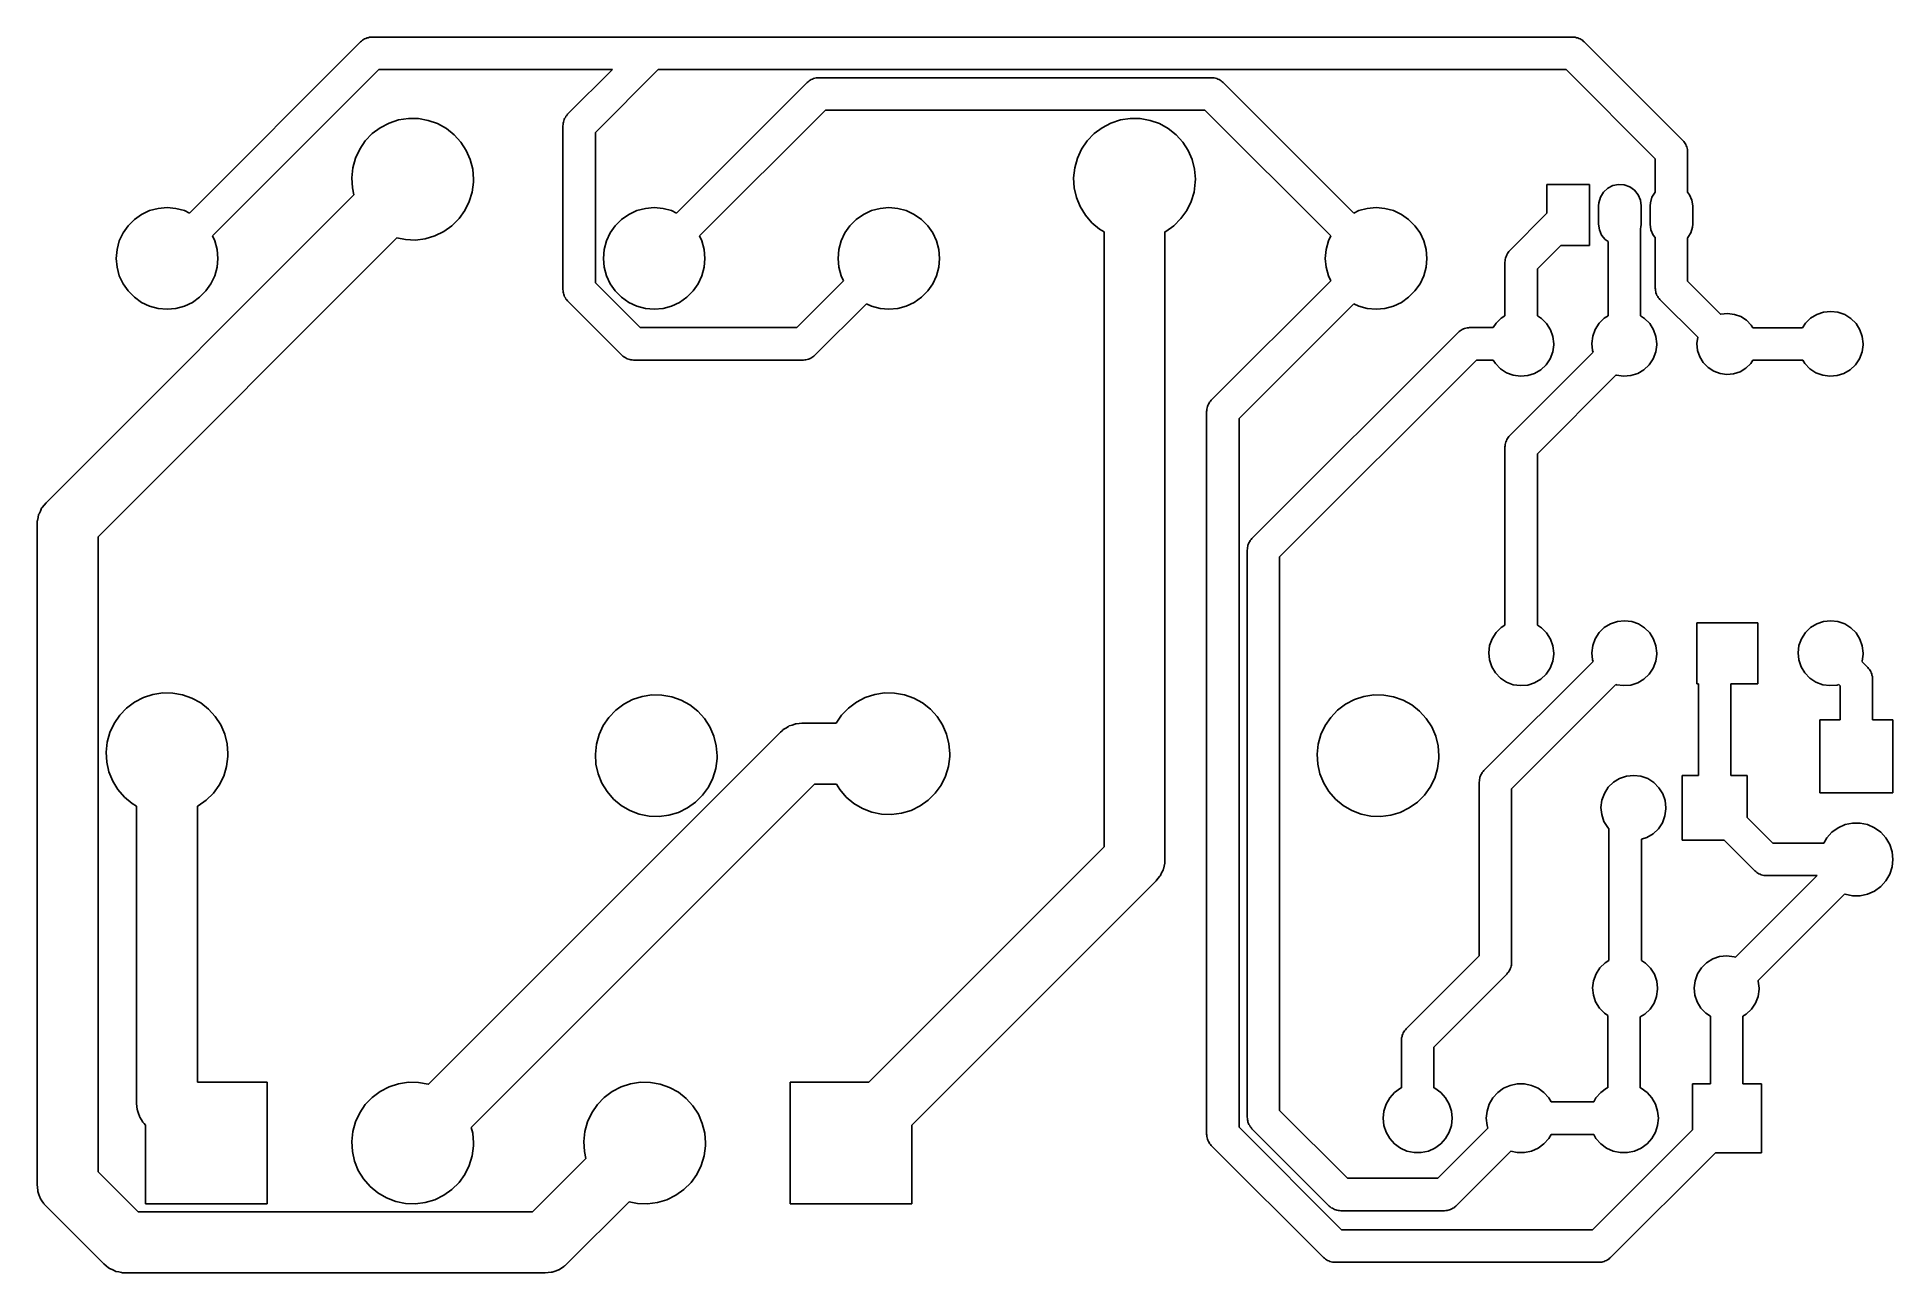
# Model space of a CAD drawing. Extents: x 125.4 to 171.1, y -140.4 to -109.9.
import ezdxf

# ---------------------------------------------------------------- set-up
doc = ezdxf.new("R2010")
doc.units = 0
doc.layers.add('BLACK', color=7, linetype='CONTINUOUS')

msp = doc.modelspace()

# ---------------------------------------------------------------- linework, layer by layer
at = {"layer": 'BLACK', "linetype": 'CONTINUOUS'}
for p, q in [((129.121, -114.253), (133.337, -110.037)), ((133.337, -110.037), (133.363, -110.019)), ((133.363, -110.019), (133.385, -109.996)), ((133.385, -109.996), (133.413, -109.982)), ((133.413, -109.982), (133.438, -109.964)), ((133.438, -109.964), (133.468, -109.954)), ((133.468, -109.954), (133.496, -109.94)), ((133.496, -109.94), (133.527, -109.935)), ((133.527, -109.935), (133.557, -109.925)), ((133.557, -109.925), (133.589, -109.925)), ((133.589, -109.925), (133.62, -109.92)), ((133.62, -109.92), (163.195, -109.92)), ((163.195, -109.92), (163.227, -109.925)), ((163.227, -109.925), (163.258, -109.925)), ((163.258, -109.925), (163.288, -109.935)), ((163.288, -109.935), (163.319, -109.94)), ((163.319, -109.94), (163.347, -109.954)), ((163.347, -109.954), (163.377, -109.964)), ((163.377, -109.964), (163.402, -109.982)), ((163.402, -109.982), (163.431, -109.996)), ((163.431, -109.996), (163.453, -110.019)), ((163.453, -110.019), (163.478, -110.037)), ((163.478, -110.037), (165.908, -112.467)), ((133.786, -110.72), (129.687, -114.819)), ((139.539, -110.72), (133.786, -110.72)), ((138.437, -111.822), (139.539, -110.72)), ((140.671, -110.72), (139.12, -112.271)), ((163.03, -110.72), (140.671, -110.72)), ((141.121, -114.253), (144.337, -111.037)), ((144.337, -111.037), (144.363, -111.019)), ((144.363, -111.019), (144.385, -110.996)), ((144.385, -110.996), (144.413, -110.982)), ((144.413, -110.982), (144.438, -110.964)), ((144.438, -110.964), (144.468, -110.954)), ((144.468, -110.954), (144.496, -110.94)), ((144.496, -110.94), (144.527, -110.935)), ((144.527, -110.935), (144.557, -110.925)), ((144.557, -110.925), (144.589, -110.925)), ((144.589, -110.925), (144.62, -110.92)), ((144.62, -110.92), (154.3, -110.92)), ((154.3, -110.92), (154.331, -110.925)), ((154.331, -110.925), (154.363, -110.925)), ((154.363, -110.925), (154.393, -110.935)), ((154.393, -110.935), (154.424, -110.94)), ((154.424, -110.94), (154.452, -110.954)), ((154.452, -110.954), (154.482, -110.964)), ((154.482, -110.964), (154.507, -110.982)), ((154.507, -110.982), (154.535, -110.996)), ((154.535, -110.996), (154.557, -111.019)), ((154.557, -111.019), (154.583, -111.037)), ((154.583, -111.037), (157.799, -114.253)), ((165.225, -112.916), (163.03, -110.72)), ((134.039, -112.037), (134.272, -111.961)), ((134.272, -111.961), (134.515, -111.924)), ((134.515, -111.924), (134.761, -111.927)), ((134.761, -111.927), (135.003, -111.97)), ((135.003, -111.97), (135.235, -112.052)), ((138.335, -112.012), (138.34, -111.981)), ((138.34, -111.981), (138.354, -111.953)), ((138.354, -111.953), (138.364, -111.923)), ((138.364, -111.923), (138.382, -111.898)), ((138.382, -111.898), (138.396, -111.87)), ((138.396, -111.87), (138.419, -111.848)), ((138.419, -111.848), (138.437, -111.822)), ((144.786, -111.72), (141.687, -114.819)), ((154.134, -111.72), (144.786, -111.72)), ((151.819, -112.037), (152.052, -111.961)), ((152.052, -111.961), (152.295, -111.924)), ((152.295, -111.924), (152.541, -111.927)), ((152.541, -111.927), (152.783, -111.97)), ((152.783, -111.97), (153.015, -112.052)), ((157.233, -114.819), (154.134, -111.72)), ((133.454, -112.476), (133.624, -112.298)), ((133.624, -112.298), (133.821, -112.151)), ((133.821, -112.151), (134.039, -112.037)), ((135.235, -112.052), (135.45, -112.171)), ((135.45, -112.171), (135.643, -112.323)), ((135.643, -112.323), (135.808, -112.505)), ((138.32, -112.105), (138.325, -112.074)), ((138.32, -116.136), (138.32, -112.105)), ((138.325, -112.042), (138.335, -112.012)), ((138.325, -112.074), (138.325, -112.042)), ((139.12, -112.271), (139.12, -115.971)), ((151.234, -112.476), (151.404, -112.298)), ((151.404, -112.298), (151.601, -112.151)), ((151.601, -112.151), (151.819, -112.037)), ((153.015, -112.052), (153.23, -112.171)), ((153.23, -112.171), (153.423, -112.323)), ((153.423, -112.323), (153.588, -112.505)), ((133.147, -113.139), (133.212, -112.902)), ((133.212, -112.902), (133.316, -112.679)), ((133.316, -112.679), (133.454, -112.476)), ((135.808, -112.505), (135.942, -112.711)), ((135.942, -112.711), (136.04, -112.937)), ((150.927, -113.139), (150.992, -112.902)), ((150.992, -112.902), (151.096, -112.679)), ((151.096, -112.679), (151.234, -112.476)), ((153.588, -112.505), (153.722, -112.711)), ((153.722, -112.711), (153.82, -112.937)), ((165.908, -112.467), (165.927, -112.493)), ((165.927, -112.493), (165.949, -112.515)), ((165.949, -112.515), (165.963, -112.543)), ((165.963, -112.543), (165.982, -112.568)), ((165.982, -112.568), (165.992, -112.598)), ((165.992, -112.598), (166.006, -112.626)), ((166.006, -112.626), (166.011, -112.657)), ((166.011, -112.657), (166.02, -112.687)), ((166.02, -112.687), (166.02, -112.719)), ((166.02, -112.719), (166.025, -112.75)), ((166.025, -112.75), (166.025, -113.742)), ((133.12, -113.383), (133.147, -113.139)), ((136.04, -112.937), (136.1, -113.175)), ((136.1, -113.175), (136.12, -113.42)), ((150.9, -113.383), (150.927, -113.139)), ((153.82, -112.937), (153.88, -113.175)), ((153.88, -113.175), (153.9, -113.42)), ((165.225, -113.736), (165.225, -112.916)), ((125.59, -121.39), (133.174, -113.805)), ((133.135, -113.629), (133.12, -113.383)), ((133.174, -113.805), (133.135, -113.629)), ((136.086, -113.737), (136.015, -113.972)), ((136.118, -113.493), (136.086, -113.737)), ((136.12, -113.42), (136.118, -113.493)), ((150.915, -113.629), (150.9, -113.383)), ((150.969, -113.869), (150.915, -113.629)), ((153.866, -113.737), (153.795, -113.972)), ((153.898, -113.493), (153.866, -113.737)), ((153.9, -113.42), (153.898, -113.493)), ((162.56, -114.259), (162.56, -113.55)), ((162.56, -113.55), (163.61, -113.55)), ((163.61, -113.55), (163.61, -115.05)), ((163.876, -113.861), (163.951, -113.74)), ((163.951, -113.74), (164.056, -113.644)), ((164.056, -113.644), (164.183, -113.579)), ((164.183, -113.579), (164.322, -113.551)), ((164.322, -113.551), (164.465, -113.561)), ((164.465, -113.561), (164.599, -113.61)), ((164.599, -113.61), (164.715, -113.692)), ((164.715, -113.692), (164.804, -113.803)), ((164.804, -113.803), (164.861, -113.934)), ((165.146, -113.861), (165.221, -113.74)), ((165.221, -113.74), (165.225, -113.736)), ((166.025, -113.742), (166.074, -113.803)), ((166.074, -113.803), (166.131, -113.934)), ((127.945, -114.287), (128.142, -114.195)), ((128.142, -114.195), (128.353, -114.139)), ((128.353, -114.139), (128.57, -114.12)), ((128.57, -114.12), (128.787, -114.139)), ((128.787, -114.139), (128.998, -114.195)), ((128.998, -114.195), (129.121, -114.253)), ((135.906, -114.193), (135.762, -114.392)), ((136.015, -113.972), (135.906, -114.193)), ((139.945, -114.287), (140.142, -114.195)), ((140.142, -114.195), (140.353, -114.139)), ((140.353, -114.139), (140.57, -114.12)), ((140.57, -114.12), (140.787, -114.139)), ((140.787, -114.139), (140.998, -114.195)), ((140.998, -114.195), (141.121, -114.253)), ((145.725, -114.287), (145.922, -114.195)), ((145.922, -114.195), (146.133, -114.139)), ((146.133, -114.139), (146.35, -114.12)), ((146.35, -114.12), (146.567, -114.139)), ((146.567, -114.139), (146.778, -114.195)), ((146.778, -114.195), (146.975, -114.287)), ((151.061, -114.096), (150.969, -113.869)), ((151.19, -114.306), (151.061, -114.096)), ((153.686, -114.193), (153.542, -114.392)), ((153.795, -113.972), (153.686, -114.193)), ((157.799, -114.253), (157.922, -114.195)), ((157.922, -114.195), (158.133, -114.139)), ((158.133, -114.139), (158.35, -114.12)), ((158.35, -114.12), (158.567, -114.139)), ((158.567, -114.139), (158.778, -114.195)), ((158.778, -114.195), (158.975, -114.287)), ((161.642, -115.178), (162.56, -114.259)), ((163.83, -114.075), (163.836, -113.998)), ((163.83, -114.525), (163.83, -114.075)), ((163.836, -113.998), (163.876, -113.861)), ((164.861, -113.934), (164.88, -114.075)), ((164.88, -114.075), (164.88, -114.525)), ((165.1, -114.075), (165.106, -113.998)), ((165.1, -114.525), (165.1, -114.075)), ((165.106, -113.998), (165.146, -113.861)), ((166.131, -113.934), (166.15, -114.075)), ((166.15, -114.075), (166.15, -114.525)), ((127.487, -114.745), (127.612, -114.567)), ((127.612, -114.567), (127.767, -114.412)), ((127.767, -114.412), (127.945, -114.287)), ((135.388, -114.708), (135.167, -114.817)), ((135.588, -114.566), (135.388, -114.708)), ((135.762, -114.392), (135.588, -114.566)), ((139.487, -114.745), (139.612, -114.567)), ((139.612, -114.567), (139.767, -114.412)), ((139.767, -114.412), (139.945, -114.287)), ((145.267, -114.745), (145.392, -114.567)), ((145.392, -114.567), (145.547, -114.412)), ((145.547, -114.412), (145.725, -114.287)), ((146.975, -114.287), (147.153, -114.412)), ((147.153, -114.412), (147.308, -114.567)), ((147.308, -114.567), (147.433, -114.745)), ((151.351, -114.492), (151.19, -114.306)), ((151.54, -114.649), (151.351, -114.492)), ((151.65, -114.713), (151.54, -114.649)), ((151.65, -129.864), (151.65, -114.713)), ((153.168, -114.708), (153.15, -114.717)), ((153.15, -114.717), (153.15, -130.175)), ((153.368, -114.566), (153.168, -114.708)), ((153.542, -114.392), (153.368, -114.566)), ((158.975, -114.287), (159.153, -114.412)), ((159.153, -114.412), (159.308, -114.567)), ((159.308, -114.567), (159.433, -114.745)), ((163.85, -114.666), (163.83, -114.525)), ((163.906, -114.797), (163.85, -114.666)), ((164.875, -114.602), (164.865, -114.635)), ((164.865, -114.635), (164.865, -116.787)), ((164.88, -114.525), (164.875, -114.602)), ((165.12, -114.666), (165.1, -114.525)), ((165.176, -114.797), (165.12, -114.666)), ((166.145, -114.602), (166.105, -114.739)), ((166.15, -114.525), (166.145, -114.602)), ((134.234, -114.867), (126.87, -122.231)), ((127.32, -115.37), (127.339, -115.153)), ((127.339, -115.153), (127.395, -114.942)), ((127.395, -114.942), (127.487, -114.745)), ((129.687, -114.819), (129.745, -114.942)), ((129.745, -114.942), (129.801, -115.153)), ((129.801, -115.153), (129.82, -115.37)), ((134.442, -114.909), (134.234, -114.867)), ((134.688, -114.918), (134.442, -114.909)), ((134.932, -114.887), (134.688, -114.918)), ((135.167, -114.817), (134.932, -114.887)), ((139.32, -115.37), (139.339, -115.153)), ((139.339, -115.153), (139.395, -114.942)), ((139.395, -114.942), (139.487, -114.745)), ((141.687, -114.819), (141.745, -114.942)), ((141.745, -114.942), (141.801, -115.153)), ((141.801, -115.153), (141.82, -115.37)), ((145.1, -115.37), (145.119, -115.153)), ((145.119, -115.153), (145.175, -114.942)), ((145.175, -114.942), (145.267, -114.745)), ((147.433, -114.745), (147.525, -114.942)), ((147.525, -114.942), (147.581, -115.153)), ((147.581, -115.153), (147.6, -115.37)), ((157.1, -115.37), (157.119, -115.153)), ((157.119, -115.153), (157.175, -114.942)), ((157.175, -114.942), (157.233, -114.819)), ((159.433, -114.745), (159.525, -114.942)), ((159.525, -114.942), (159.581, -115.153)), ((159.581, -115.153), (159.6, -115.37)), ((161.624, -115.203), (161.642, -115.178)), ((162.901, -115.05), (162.325, -115.626)), ((163.61, -115.05), (162.901, -115.05)), ((163.996, -114.908), (163.906, -114.797)), ((164.065, -114.957), (163.996, -114.908)), ((164.065, -116.788), (164.065, -114.957)), ((165.225, -114.858), (165.176, -114.797)), ((165.225, -116.1), (165.225, -114.858)), ((166.03, -114.86), (166.025, -114.864)), ((166.025, -114.864), (166.025, -115.935)), ((166.105, -114.739), (166.03, -114.86)), ((127.339, -115.587), (127.32, -115.37)), ((127.395, -115.798), (127.339, -115.587)), ((129.801, -115.587), (129.745, -115.798)), ((129.82, -115.37), (129.801, -115.587)), ((139.339, -115.587), (139.32, -115.37)), ((139.395, -115.798), (139.339, -115.587)), ((141.801, -115.587), (141.745, -115.798)), ((141.82, -115.37), (141.801, -115.587)), ((145.119, -115.587), (145.1, -115.37)), ((145.175, -115.798), (145.119, -115.587)), ((147.581, -115.587), (147.525, -115.798)), ((147.6, -115.37), (147.581, -115.587)), ((157.119, -115.587), (157.1, -115.37)), ((157.175, -115.798), (157.119, -115.587)), ((159.581, -115.587), (159.525, -115.798)), ((159.6, -115.37), (159.581, -115.587)), ((161.525, -115.46), (161.53, -115.429)), ((161.525, -116.788), (161.525, -115.46)), ((161.53, -115.398), (161.54, -115.368)), ((161.53, -115.429), (161.53, -115.398)), ((161.54, -115.368), (161.545, -115.337)), ((161.545, -115.337), (161.559, -115.309)), ((161.559, -115.309), (161.569, -115.279)), ((161.569, -115.279), (161.587, -115.253)), ((161.587, -115.253), (161.601, -115.225)), ((161.601, -115.225), (161.624, -115.203)), ((162.325, -115.626), (162.325, -116.787)), ((127.487, -115.995), (127.395, -115.798)), ((127.612, -116.173), (127.487, -115.995)), ((129.653, -115.995), (129.528, -116.173)), ((129.745, -115.798), (129.653, -115.995)), ((139.12, -115.971), (140.224, -117.075)), ((139.487, -115.995), (139.395, -115.798)), ((139.612, -116.173), (139.487, -115.995)), ((141.653, -115.995), (141.528, -116.173)), ((141.745, -115.798), (141.653, -115.995)), ((144.079, -117.075), (145.233, -115.921)), ((145.233, -115.921), (145.175, -115.798)), ((147.433, -115.995), (147.308, -116.173)), ((147.525, -115.798), (147.433, -115.995)), ((154.292, -118.862), (157.233, -115.921)), ((157.233, -115.921), (157.175, -115.798)), ((159.433, -115.995), (159.308, -116.173)), ((159.525, -115.798), (159.433, -115.995)), ((165.23, -116.132), (165.225, -116.1)), ((166.025, -115.935), (166.84, -116.749)), ((127.767, -116.328), (127.612, -116.173)), ((127.945, -116.453), (127.767, -116.328)), ((128.142, -116.545), (127.945, -116.453)), ((128.353, -116.601), (128.142, -116.545)), ((128.998, -116.545), (128.787, -116.601)), ((129.195, -116.453), (128.998, -116.545)), ((129.373, -116.328), (129.195, -116.453)), ((129.528, -116.173), (129.373, -116.328)), ((138.325, -116.167), (138.32, -116.136)), ((138.325, -116.199), (138.325, -116.167)), ((138.335, -116.229), (138.325, -116.199)), ((138.34, -116.26), (138.335, -116.229)), ((138.354, -116.288), (138.34, -116.26)), ((138.364, -116.318), (138.354, -116.288)), ((138.382, -116.343), (138.364, -116.318)), ((138.396, -116.371), (138.382, -116.343)), ((138.419, -116.394), (138.396, -116.371)), ((138.437, -116.419), (138.419, -116.394)), ((139.776, -117.758), (138.437, -116.419)), ((139.767, -116.328), (139.612, -116.173)), ((139.945, -116.453), (139.767, -116.328)), ((140.142, -116.545), (139.945, -116.453)), ((140.353, -116.601), (140.142, -116.545)), ((140.998, -116.545), (140.787, -116.601)), ((141.195, -116.453), (140.998, -116.545)), ((141.373, -116.328), (141.195, -116.453)), ((141.528, -116.173), (141.373, -116.328)), ((145.799, -116.487), (144.528, -117.758)), ((145.922, -116.545), (145.799, -116.487)), ((146.133, -116.601), (145.922, -116.545)), ((146.778, -116.545), (146.567, -116.601)), ((146.975, -116.453), (146.778, -116.545)), ((147.153, -116.328), (146.975, -116.453)), ((147.308, -116.173), (147.153, -116.328)), ((157.799, -116.487), (154.975, -119.311)), ((157.922, -116.545), (157.799, -116.487)), ((158.133, -116.601), (157.922, -116.545)), ((158.778, -116.545), (158.567, -116.601)), ((158.975, -116.453), (158.778, -116.545)), ((159.153, -116.328), (158.975, -116.453)), ((159.308, -116.173), (159.153, -116.328)), ((165.23, -116.163), (165.23, -116.132)), ((165.24, -116.193), (165.23, -116.163)), ((165.245, -116.224), (165.24, -116.193)), ((165.259, -116.252), (165.245, -116.224)), ((165.269, -116.282), (165.259, -116.252)), ((165.288, -116.307), (165.269, -116.282)), ((165.302, -116.336), (165.288, -116.307)), ((165.324, -116.358), (165.302, -116.336)), ((165.343, -116.383), (165.324, -116.358)), ((166.275, -117.315), (165.343, -116.383)), ((128.57, -116.62), (128.353, -116.601)), ((128.787, -116.601), (128.57, -116.62)), ((140.57, -116.62), (140.353, -116.601)), ((140.787, -116.601), (140.57, -116.62)), ((146.35, -116.62), (146.133, -116.601)), ((146.567, -116.601), (146.35, -116.62)), ((158.35, -116.62), (158.133, -116.601)), ((158.567, -116.601), (158.35, -116.62)), ((161.237, -117.075), (161.305, -116.969)), ((161.305, -116.969), (161.432, -116.845)), ((161.432, -116.845), (161.525, -116.788)), ((162.325, -116.787), (162.426, -116.852)), ((162.426, -116.852), (162.552, -116.978)), ((162.552, -116.978), (162.646, -117.129)), ((163.748, -117.119), (163.845, -116.969)), ((163.845, -116.969), (163.972, -116.845)), ((163.972, -116.845), (164.065, -116.788)), ((164.865, -116.787), (164.966, -116.852)), ((164.966, -116.852), (165.092, -116.978)), ((165.092, -116.978), (165.186, -117.129)), ((166.84, -116.749), (166.844, -116.747)), ((166.844, -116.747), (167.01, -116.73)), ((167.01, -116.73), (167.176, -116.75)), ((167.176, -116.75), (167.334, -116.806)), ((167.334, -116.806), (167.475, -116.895)), ((167.475, -116.895), (167.593, -117.014)), ((167.593, -117.014), (167.634, -117.08)), ((168.854, -117.08), (168.925, -116.969)), ((168.925, -116.969), (169.052, -116.845)), ((169.052, -116.845), (169.204, -116.751)), ((169.204, -116.751), (169.373, -116.694)), ((169.373, -116.694), (169.551, -116.675)), ((169.551, -116.675), (169.728, -116.696)), ((169.728, -116.696), (169.896, -116.756)), ((169.896, -116.756), (170.046, -116.852)), ((170.046, -116.852), (170.172, -116.978)), ((170.172, -116.978), (170.266, -117.129)), ((140.224, -117.075), (144.079, -117.075)), ((155.292, -122.272), (160.372, -117.192)), ((160.372, -117.192), (160.398, -117.174)), ((160.398, -117.174), (160.42, -117.151)), ((160.42, -117.151), (160.448, -117.137)), ((160.448, -117.137), (160.473, -117.119)), ((160.473, -117.119), (160.503, -117.109)), ((160.503, -117.109), (160.531, -117.095)), ((160.531, -117.095), (160.562, -117.09)), ((160.562, -117.09), (160.592, -117.08)), ((160.592, -117.08), (160.624, -117.08)), ((160.624, -117.08), (160.655, -117.075)), ((160.655, -117.075), (161.237, -117.075)), ((162.646, -117.129), (162.705, -117.298)), ((162.705, -117.298), (162.725, -117.475)), ((163.665, -117.464), (163.687, -117.287)), ((163.682, -117.641), (163.665, -117.464)), ((163.687, -117.287), (163.748, -117.119)), ((165.186, -117.129), (165.245, -117.298)), ((165.245, -117.298), (165.265, -117.475)), ((166.255, -117.47), (166.275, -117.315)), ((166.271, -117.636), (166.255, -117.47)), ((167.634, -117.08), (168.854, -117.08)), ((170.266, -117.129), (170.325, -117.298)), ((170.325, -117.298), (170.345, -117.475)), ((139.801, -117.776), (139.776, -117.758)), ((139.824, -117.799), (139.801, -117.776)), ((139.852, -117.813), (139.824, -117.799)), ((139.877, -117.831), (139.852, -117.813)), ((139.907, -117.841), (139.877, -117.831)), ((139.935, -117.855), (139.907, -117.841)), ((139.966, -117.86), (139.935, -117.855)), ((139.996, -117.87), (139.966, -117.86)), ((140.028, -117.87), (139.996, -117.87)), ((140.059, -117.875), (140.028, -117.87)), ((144.245, -117.875), (140.059, -117.875)), ((144.276, -117.87), (144.245, -117.875)), ((144.308, -117.87), (144.276, -117.87)), ((144.338, -117.86), (144.308, -117.87)), ((144.369, -117.855), (144.338, -117.86)), ((144.397, -117.841), (144.369, -117.855)), ((144.427, -117.831), (144.397, -117.841)), ((144.452, -117.813), (144.427, -117.831)), ((144.48, -117.799), (144.452, -117.813)), ((144.502, -117.776), (144.48, -117.799)), ((144.528, -117.758), (144.502, -117.776)), ((160.821, -117.875), (155.975, -122.721)), ((161.238, -117.875), (160.821, -117.875)), ((161.291, -117.963), (161.238, -117.875)), ((161.642, -119.732), (163.695, -117.679)), ((162.637, -117.841), (162.538, -117.989)), ((162.7, -117.674), (162.637, -117.841)), ((162.725, -117.497), (162.7, -117.674)), ((162.725, -117.475), (162.725, -117.497)), ((163.695, -117.679), (163.682, -117.641)), ((165.177, -117.841), (165.078, -117.989)), ((165.24, -117.674), (165.177, -117.841)), ((165.265, -117.497), (165.24, -117.674)), ((165.265, -117.475), (165.265, -117.497)), ((166.324, -117.795), (166.271, -117.636)), ((166.411, -117.938), (166.324, -117.795)), ((167.634, -117.88), (167.58, -117.962)), ((168.861, -117.88), (167.634, -117.88)), ((168.911, -117.963), (168.861, -117.88)), ((170.257, -117.841), (170.158, -117.989)), ((170.32, -117.674), (170.257, -117.841)), ((170.345, -117.497), (170.32, -117.674)), ((170.345, -117.475), (170.345, -117.497)), ((161.415, -118.091), (161.291, -117.963)), ((161.564, -118.189), (161.415, -118.091)), ((161.731, -118.251), (161.564, -118.189)), ((161.908, -118.275), (161.731, -118.251)), ((162.086, -118.259), (161.908, -118.275)), ((162.255, -118.204), (162.086, -118.259)), ((162.409, -118.112), (162.255, -118.204)), ((164.259, -118.247), (162.325, -120.181)), ((162.538, -117.989), (162.409, -118.112)), ((164.271, -118.251), (164.259, -118.247)), ((164.448, -118.275), (164.271, -118.251)), ((164.626, -118.259), (164.448, -118.275)), ((164.795, -118.204), (164.626, -118.259)), ((164.949, -118.112), (164.795, -118.204)), ((165.078, -117.989), (164.949, -118.112)), ((166.527, -118.058), (166.411, -117.938)), ((166.667, -118.149), (166.527, -118.058)), ((166.824, -118.208), (166.667, -118.149)), ((166.989, -118.23), (166.824, -118.208)), ((167.156, -118.215), (166.989, -118.23)), ((167.315, -118.163), (167.156, -118.215)), ((167.458, -118.077), (167.315, -118.163)), ((167.58, -117.962), (167.458, -118.077)), ((169.035, -118.091), (168.911, -117.963)), ((169.184, -118.189), (169.035, -118.091)), ((169.351, -118.251), (169.184, -118.189)), ((169.528, -118.275), (169.351, -118.251)), ((169.706, -118.259), (169.528, -118.275)), ((169.875, -118.204), (169.706, -118.259)), ((170.029, -118.112), (169.875, -118.204)), ((170.158, -117.989), (170.029, -118.112)), ((154.175, -119.145), (154.18, -119.114)), ((154.175, -136.939), (154.175, -119.145)), ((154.18, -119.082), (154.19, -119.052)), ((154.18, -119.114), (154.18, -119.082)), ((154.19, -119.052), (154.195, -119.021)), ((154.195, -119.021), (154.209, -118.993)), ((154.209, -118.993), (154.219, -118.963)), ((154.219, -118.963), (154.237, -118.938)), ((154.237, -118.938), (154.251, -118.91)), ((154.251, -118.91), (154.274, -118.888)), ((154.274, -118.888), (154.292, -118.862)), ((154.975, -119.311), (154.975, -136.774)), ((161.601, -119.78), (161.624, -119.758)), ((161.624, -119.758), (161.642, -119.732)), ((161.525, -120.015), (161.53, -119.984)), ((161.525, -124.408), (161.525, -120.015)), ((161.53, -119.952), (161.54, -119.922)), ((161.53, -119.984), (161.53, -119.952)), ((161.54, -119.922), (161.545, -119.891)), ((161.545, -119.891), (161.559, -119.863)), ((161.559, -119.863), (161.569, -119.833)), ((161.569, -119.833), (161.587, -119.808)), ((161.587, -119.808), (161.601, -119.78)), ((162.325, -120.181), (162.325, -124.407)), ((125.451, -121.593), (125.482, -121.526)), ((125.482, -121.526), (125.49, -121.516)), ((125.49, -121.516), (125.496, -121.504)), ((125.496, -121.504), (125.544, -121.448)), ((125.544, -121.448), (125.59, -121.39)), ((125.37, -121.92), (125.373, -121.866)), ((125.37, -138.185), (125.37, -121.92)), ((125.373, -121.853), (125.375, -121.845)), ((125.373, -121.866), (125.373, -121.853)), ((125.375, -121.845), (125.376, -121.827)), ((125.376, -121.827), (125.393, -121.756)), ((125.393, -121.756), (125.408, -121.683)), ((125.408, -121.683), (125.414, -121.671)), ((125.414, -121.671), (125.417, -121.659)), ((125.417, -121.659), (125.451, -121.593)), ((126.87, -122.231), (126.87, -137.874)), ((155.18, -122.492), (155.19, -122.462)), ((155.18, -122.524), (155.18, -122.492)), ((155.19, -122.462), (155.195, -122.431)), ((155.195, -122.431), (155.209, -122.403)), ((155.209, -122.403), (155.219, -122.373)), ((155.219, -122.373), (155.237, -122.348)), ((155.237, -122.348), (155.251, -122.32)), ((155.251, -122.32), (155.274, -122.298)), ((155.274, -122.298), (155.292, -122.272)), ((155.175, -122.555), (155.18, -122.524)), ((155.175, -136.525), (155.175, -122.555)), ((155.975, -122.721), (155.975, -136.359)), ((164.124, -124.371), (164.293, -124.314)), ((164.293, -124.314), (164.471, -124.295)), ((164.471, -124.295), (164.648, -124.316)), ((164.648, -124.316), (164.816, -124.376)), ((169.204, -124.371), (169.373, -124.314)), ((169.373, -124.314), (169.551, -124.295)), ((169.551, -124.295), (169.728, -124.316)), ((169.728, -124.316), (169.896, -124.376)), ((161.147, -124.907), (161.208, -124.739)), ((161.208, -124.739), (161.305, -124.589)), ((161.305, -124.589), (161.432, -124.465)), ((161.432, -124.465), (161.525, -124.408)), ((162.325, -124.407), (162.426, -124.472)), ((162.426, -124.472), (162.552, -124.598)), ((162.552, -124.598), (162.646, -124.749)), ((162.646, -124.749), (162.705, -124.918)), ((163.687, -124.907), (163.748, -124.739)), ((163.748, -124.739), (163.845, -124.589)), ((163.845, -124.589), (163.972, -124.465)), ((163.972, -124.465), (164.124, -124.371)), ((164.816, -124.376), (164.966, -124.472)), ((164.966, -124.472), (165.092, -124.598)), ((165.092, -124.598), (165.186, -124.749)), ((165.186, -124.749), (165.245, -124.918)), ((166.255, -125.85), (166.255, -124.35)), ((166.255, -124.35), (167.755, -124.35)), ((167.755, -124.35), (167.755, -125.85)), ((168.767, -124.907), (168.828, -124.739)), ((168.828, -124.739), (168.925, -124.589)), ((168.925, -124.589), (169.052, -124.465)), ((169.052, -124.465), (169.204, -124.371)), ((169.896, -124.376), (170.046, -124.472)), ((170.046, -124.472), (170.172, -124.598)), ((170.172, -124.598), (170.266, -124.749)), ((170.266, -124.749), (170.325, -124.918)), ((161.125, -125.084), (161.147, -124.907)), ((161.142, -125.261), (161.125, -125.084)), ((162.725, -125.117), (162.7, -125.294)), ((162.705, -124.918), (162.725, -125.095)), ((162.725, -125.095), (162.725, -125.117)), ((163.665, -125.084), (163.687, -124.907)), ((163.682, -125.261), (163.665, -125.084)), ((165.265, -125.117), (165.24, -125.294)), ((165.245, -124.918), (165.265, -125.095)), ((165.265, -125.095), (165.265, -125.117)), ((168.745, -125.084), (168.767, -124.907)), ((168.762, -125.261), (168.745, -125.084)), ((170.345, -125.117), (170.32, -125.294)), ((170.325, -124.918), (170.345, -125.095)), ((170.345, -125.095), (170.345, -125.117)), ((161.007, -127.987), (163.695, -125.299)), ((161.199, -125.431), (161.142, -125.261)), ((161.291, -125.583), (161.199, -125.431)), ((161.415, -125.711), (161.291, -125.583)), ((162.538, -125.609), (162.409, -125.732)), ((162.637, -125.461), (162.538, -125.609)), ((162.7, -125.294), (162.637, -125.461)), ((163.695, -125.299), (163.682, -125.261)), ((165.078, -125.609), (164.949, -125.732)), ((165.177, -125.461), (165.078, -125.609)), ((165.24, -125.294), (165.177, -125.461)), ((168.819, -125.431), (168.762, -125.261)), ((168.911, -125.583), (168.819, -125.431)), ((169.035, -125.711), (168.911, -125.583)), ((170.32, -125.294), (170.317, -125.301)), ((170.317, -125.301), (170.463, -125.447)), ((170.463, -125.447), (170.481, -125.473)), ((170.481, -125.473), (170.504, -125.495)), ((170.504, -125.495), (170.518, -125.523)), ((170.518, -125.523), (170.536, -125.548)), ((170.536, -125.548), (170.546, -125.578)), ((170.546, -125.578), (170.56, -125.606)), ((170.56, -125.606), (170.565, -125.637)), ((170.565, -125.637), (170.575, -125.667)), ((170.575, -125.667), (170.575, -125.699)), ((170.575, -125.699), (170.58, -125.73)), ((127.989, -126.187), (128.222, -126.111)), ((128.222, -126.111), (128.465, -126.074)), ((128.465, -126.074), (128.711, -126.077)), ((128.711, -126.077), (128.953, -126.12)), ((128.953, -126.12), (129.185, -126.202)), ((140.272, -126.161), (140.515, -126.124)), ((140.515, -126.124), (140.761, -126.127)), ((140.761, -126.127), (141.003, -126.17)), ((145.769, -126.187), (146.002, -126.111)), ((146.002, -126.111), (146.245, -126.074)), ((146.245, -126.074), (146.491, -126.077)), ((146.491, -126.077), (146.733, -126.12)), ((146.733, -126.12), (146.965, -126.202)), ((158.052, -126.161), (158.295, -126.124)), ((158.295, -126.124), (158.541, -126.127)), ((158.541, -126.127), (158.783, -126.17)), ((161.564, -125.809), (161.415, -125.711)), ((161.731, -125.871), (161.564, -125.809)), ((164.259, -125.867), (161.69, -128.436)), ((161.908, -125.895), (161.731, -125.871)), ((162.086, -125.879), (161.908, -125.895)), ((162.255, -125.824), (162.086, -125.879)), ((162.409, -125.732), (162.255, -125.824)), ((164.271, -125.871), (164.259, -125.867)), ((164.448, -125.895), (164.271, -125.871)), ((164.626, -125.879), (164.448, -125.895)), ((164.795, -125.824), (164.626, -125.879)), ((164.949, -125.732), (164.795, -125.824)), ((166.29, -125.85), (166.255, -125.85)), ((166.29, -128.105), (166.29, -125.85)), ((167.755, -125.85), (167.09, -125.85)), ((167.09, -125.85), (167.09, -128.105)), ((169.184, -125.809), (169.035, -125.711)), ((169.351, -125.871), (169.184, -125.809)), ((169.528, -125.895), (169.351, -125.871)), ((169.706, -125.879), (169.528, -125.895)), ((169.749, -125.865), (169.706, -125.879)), ((169.78, -125.896), (169.749, -125.865)), ((169.78, -126.735), (169.78, -125.896)), ((170.58, -125.73), (170.58, -126.735)), ((127.404, -126.626), (127.574, -126.448)), ((127.574, -126.448), (127.771, -126.301)), ((127.771, -126.301), (127.989, -126.187)), ((129.185, -126.202), (129.4, -126.321)), ((129.4, -126.321), (129.593, -126.473)), ((129.593, -126.473), (129.758, -126.655)), ((139.454, -126.676), (139.624, -126.498)), ((139.624, -126.498), (139.821, -126.351)), ((139.821, -126.351), (140.039, -126.237)), ((140.039, -126.237), (140.272, -126.161)), ((141.003, -126.17), (141.235, -126.252)), ((141.235, -126.252), (141.45, -126.371)), ((141.45, -126.371), (141.643, -126.523)), ((141.643, -126.523), (141.808, -126.705)), ((145.184, -126.626), (145.354, -126.448)), ((145.354, -126.448), (145.551, -126.301)), ((145.551, -126.301), (145.769, -126.187)), ((146.965, -126.202), (147.18, -126.321)), ((147.18, -126.321), (147.373, -126.473)), ((147.373, -126.473), (147.538, -126.655)), ((157.234, -126.676), (157.404, -126.498)), ((157.404, -126.498), (157.601, -126.351)), ((157.601, -126.351), (157.819, -126.237)), ((157.819, -126.237), (158.052, -126.161)), ((158.783, -126.17), (159.015, -126.252)), ((159.015, -126.252), (159.23, -126.371)), ((159.23, -126.371), (159.423, -126.523)), ((159.423, -126.523), (159.588, -126.705)), ((127.097, -127.289), (127.162, -127.052)), ((127.162, -127.052), (127.266, -126.829)), ((127.266, -126.829), (127.404, -126.626)), ((129.758, -126.655), (129.892, -126.861)), ((129.892, -126.861), (129.99, -127.087)), ((135.008, -135.711), (143.68, -127.04)), ((139.212, -127.102), (139.316, -126.879)), ((139.316, -126.879), (139.454, -126.676)), ((141.808, -126.705), (141.942, -126.911)), ((141.942, -126.911), (142.04, -127.137)), ((143.68, -127.04), (143.72, -127.004)), ((143.72, -127.004), (143.729, -126.995)), ((143.729, -126.995), (143.736, -126.99)), ((143.736, -126.99), (143.749, -126.978)), ((143.749, -126.978), (143.812, -126.94)), ((143.812, -126.94), (143.874, -126.899)), ((143.874, -126.899), (143.887, -126.895)), ((143.887, -126.895), (143.898, -126.888)), ((143.898, -126.888), (143.968, -126.865)), ((143.968, -126.865), (144.037, -126.84)), ((144.037, -126.84), (144.051, -126.839)), ((144.051, -126.839), (144.063, -126.835)), ((144.063, -126.835), (144.137, -126.829)), ((144.137, -126.829), (144.21, -126.82)), ((144.21, -126.82), (145.052, -126.82)), ((145.052, -126.82), (145.184, -126.626)), ((147.538, -126.655), (147.672, -126.861)), ((147.672, -126.861), (147.77, -127.087)), ((156.992, -127.102), (157.096, -126.879)), ((157.096, -126.879), (157.234, -126.676)), ((159.588, -126.705), (159.722, -126.911)), ((159.722, -126.911), (159.82, -127.137)), ((169.28, -128.535), (169.28, -126.735)), ((169.28, -126.735), (169.78, -126.735)), ((170.58, -126.735), (171.08, -126.735)), ((171.08, -126.735), (171.08, -128.535)), ((127.07, -127.533), (127.097, -127.289)), ((129.99, -127.087), (130.05, -127.325)), ((130.05, -127.325), (130.07, -127.57)), ((139.12, -127.583), (139.147, -127.339)), ((139.147, -127.339), (139.212, -127.102)), ((142.04, -127.137), (142.1, -127.375)), ((142.1, -127.375), (142.12, -127.62)), ((147.77, -127.087), (147.83, -127.325)), ((147.83, -127.325), (147.85, -127.57)), ((156.9, -127.583), (156.927, -127.339)), ((156.927, -127.339), (156.992, -127.102)), ((159.82, -127.137), (159.88, -127.375)), ((159.88, -127.375), (159.9, -127.62)), ((127.085, -127.779), (127.07, -127.533)), ((127.139, -128.019), (127.085, -127.779)), ((130.036, -127.887), (129.965, -128.122)), ((130.068, -127.643), (130.036, -127.887)), ((130.07, -127.57), (130.068, -127.643)), ((139.135, -127.829), (139.12, -127.583)), ((139.189, -128.069), (139.135, -127.829)), ((142.086, -127.937), (142.015, -128.172)), ((142.118, -127.693), (142.086, -127.937)), ((142.12, -127.62), (142.118, -127.693)), ((147.816, -127.887), (147.745, -128.122)), ((147.848, -127.643), (147.816, -127.887)), ((147.85, -127.57), (147.848, -127.643)), ((156.915, -127.829), (156.9, -127.583)), ((156.969, -128.069), (156.915, -127.829)), ((159.866, -127.937), (159.795, -128.172)), ((159.898, -127.693), (159.866, -127.937)), ((159.9, -127.62), (159.898, -127.693)), ((160.989, -128.013), (161.007, -127.987)), ((127.231, -128.246), (127.139, -128.019)), ((127.36, -128.456), (127.231, -128.246)), ((129.856, -128.343), (129.712, -128.542)), ((129.965, -128.122), (129.856, -128.343)), ((144.521, -128.32), (136.065, -136.776)), ((139.281, -128.296), (139.189, -128.069)), ((139.41, -128.506), (139.281, -128.296)), ((141.906, -128.393), (141.762, -128.592)), ((142.015, -128.172), (141.906, -128.393)), ((145.056, -128.32), (144.521, -128.32)), ((145.14, -128.456), (145.056, -128.32)), ((147.636, -128.343), (147.492, -128.542)), ((147.745, -128.122), (147.636, -128.343)), ((157.061, -128.296), (156.969, -128.069)), ((157.19, -128.506), (157.061, -128.296)), ((159.686, -128.393), (159.542, -128.592)), ((159.795, -128.172), (159.686, -128.393)), ((160.89, -128.27), (160.895, -128.239)), ((160.89, -132.549), (160.89, -128.27)), ((160.895, -128.207), (160.905, -128.177)), ((160.895, -128.239), (160.895, -128.207)), ((160.905, -128.177), (160.91, -128.146)), ((160.91, -128.146), (160.924, -128.118)), ((160.924, -128.118), (160.934, -128.088)), ((160.934, -128.088), (160.952, -128.063)), ((160.952, -128.063), (160.966, -128.035)), ((160.966, -128.035), (160.989, -128.013)), ((161.69, -128.436), (161.69, -132.715)), ((163.974, -128.549), (164.07, -128.399)), ((164.07, -128.399), (164.198, -128.275)), ((164.198, -128.275), (164.349, -128.181)), ((164.349, -128.181), (164.518, -128.124)), ((164.518, -128.124), (164.696, -128.105)), ((164.696, -128.105), (164.873, -128.126)), ((164.873, -128.126), (165.041, -128.186)), ((165.041, -128.186), (165.191, -128.282)), ((165.191, -128.282), (165.317, -128.408)), ((165.317, -128.408), (165.412, -128.559)), ((165.89, -129.705), (165.89, -128.105)), ((165.89, -128.105), (166.29, -128.105)), ((167.09, -128.105), (167.49, -128.105)), ((167.49, -128.105), (167.49, -129.139)), ((127.521, -128.642), (127.36, -128.456)), ((127.71, -128.799), (127.521, -128.642)), ((127.82, -128.863), (127.71, -128.799)), ((127.82, -136.19), (127.82, -128.863)), ((129.338, -128.858), (129.32, -128.867)), ((129.32, -128.867), (129.32, -135.66)), ((129.538, -128.716), (129.338, -128.858)), ((129.712, -128.542), (129.538, -128.716)), ((139.571, -128.692), (139.41, -128.506)), ((139.76, -128.849), (139.571, -128.692)), ((139.972, -128.973), (139.76, -128.849)), ((141.588, -128.766), (141.388, -128.908)), ((141.762, -128.592), (141.588, -128.766)), ((145.301, -128.642), (145.14, -128.456)), ((145.49, -128.799), (145.301, -128.642)), ((145.702, -128.923), (145.49, -128.799)), ((147.118, -128.858), (146.897, -128.967)), ((147.318, -128.716), (147.118, -128.858)), ((147.492, -128.542), (147.318, -128.716)), ((157.351, -128.692), (157.19, -128.506)), ((157.54, -128.849), (157.351, -128.692)), ((157.752, -128.973), (157.54, -128.849)), ((159.368, -128.766), (159.168, -128.908)), ((159.542, -128.592), (159.368, -128.766)), ((163.89, -128.894), (163.913, -128.717)), ((163.908, -129.071), (163.89, -128.894)), ((163.913, -128.717), (163.974, -128.549)), ((165.412, -128.559), (165.47, -128.728)), ((165.47, -128.728), (165.49, -128.905)), ((171.08, -128.535), (169.28, -128.535)), ((140.202, -129.06), (139.972, -128.973)), ((140.442, -129.109), (140.202, -129.06)), ((140.688, -129.118), (140.442, -129.109)), ((140.932, -129.087), (140.688, -129.118)), ((141.167, -129.017), (140.932, -129.087)), ((141.388, -128.908), (141.167, -129.017)), ((145.932, -129.01), (145.702, -128.923)), ((146.172, -129.059), (145.932, -129.01)), ((146.418, -129.068), (146.172, -129.059)), ((146.662, -129.037), (146.418, -129.068)), ((146.897, -128.967), (146.662, -129.037)), ((157.982, -129.06), (157.752, -128.973)), ((158.222, -129.109), (157.982, -129.06)), ((158.468, -129.118), (158.222, -129.109)), ((158.712, -129.087), (158.468, -129.118)), ((158.947, -129.017), (158.712, -129.087)), ((159.168, -128.908), (158.947, -129.017)), ((163.964, -129.241), (163.908, -129.071)), ((164.056, -129.393), (163.964, -129.241)), ((165.402, -129.271), (165.303, -129.419)), ((165.465, -129.104), (165.402, -129.271)), ((165.49, -128.927), (165.465, -129.104)), ((165.49, -128.905), (165.49, -128.927)), ((167.49, -129.139), (168.126, -129.775)), ((169.73, -129.396), (169.902, -129.319)), ((169.902, -129.319), (170.086, -129.28)), ((170.086, -129.28), (170.274, -129.28)), ((170.274, -129.28), (170.458, -129.319)), ((170.458, -129.319), (170.63, -129.396)), ((164.085, -129.423), (164.056, -129.393)), ((164.085, -132.663), (164.085, -129.423)), ((165.021, -129.634), (164.885, -129.678)), ((164.885, -129.678), (164.885, -132.662)), ((165.174, -129.542), (165.021, -129.634)), ((165.303, -129.419), (165.174, -129.542)), ((166.924, -129.705), (165.89, -129.705)), ((167.677, -130.458), (166.924, -129.705)), ((168.126, -129.775), (169.377, -129.775)), ((169.377, -129.775), (169.452, -129.646)), ((169.452, -129.646), (169.578, -129.506)), ((169.578, -129.506), (169.73, -129.396)), ((170.63, -129.396), (170.782, -129.506)), ((170.782, -129.506), (170.908, -129.646)), ((170.908, -129.646), (171.002, -129.809)), ((171.002, -129.809), (171.06, -129.988)), ((145.854, -135.66), (151.65, -129.864)), ((153.144, -130.268), (153.127, -130.339)), ((153.145, -130.25), (153.144, -130.268)), ((153.147, -130.242), (153.145, -130.25)), ((153.15, -130.175), (153.147, -130.229)), ((153.147, -130.229), (153.147, -130.242)), ((171.06, -129.988), (171.08, -130.175)), ((171.08, -130.175), (171.06, -130.362)), ((152.93, -130.705), (146.915, -136.721)), ((152.976, -130.647), (152.93, -130.705)), ((153.024, -130.591), (152.976, -130.647)), ((153.03, -130.579), (153.024, -130.591)), ((153.038, -130.569), (153.03, -130.579)), ((153.069, -130.502), (153.038, -130.569)), ((153.103, -130.436), (153.069, -130.502)), ((153.106, -130.424), (153.103, -130.436)), ((153.112, -130.412), (153.106, -130.424)), ((153.127, -130.339), (153.112, -130.412)), ((167.205, -132.584), (169.214, -130.575)), ((167.703, -130.476), (167.677, -130.458)), ((167.725, -130.499), (167.703, -130.476)), ((167.753, -130.513), (167.725, -130.499)), ((167.779, -130.531), (167.753, -130.513)), ((167.808, -130.541), (167.779, -130.531)), ((167.837, -130.555), (167.808, -130.541)), ((167.868, -130.56), (167.837, -130.555)), ((167.898, -130.57), (167.868, -130.56)), ((167.929, -130.57), (167.898, -130.57)), ((167.96, -130.575), (167.929, -130.57)), ((169.214, -130.575), (167.96, -130.575)), ((170.908, -130.704), (170.782, -130.844)), ((171.002, -130.541), (170.908, -130.704)), ((171.06, -130.362), (171.002, -130.541)), ((169.893, -131.027), (167.761, -133.16)), ((169.902, -131.031), (169.893, -131.027)), ((170.086, -131.07), (169.902, -131.031)), ((170.274, -131.07), (170.086, -131.07)), ((170.458, -131.031), (170.274, -131.07)), ((170.63, -130.954), (170.458, -131.031)), ((170.782, -130.844), (170.63, -130.954)), ((159.092, -134.347), (160.89, -132.549)), ((166.813, -132.569), (166.991, -132.55)), ((166.991, -132.55), (167.168, -132.571)), ((161.573, -132.998), (159.775, -134.796)), ((161.591, -132.972), (161.573, -132.998)), ((161.614, -132.95), (161.591, -132.972)), ((161.628, -132.922), (161.614, -132.95)), ((161.646, -132.897), (161.628, -132.922)), ((161.656, -132.867), (161.646, -132.897)), ((161.67, -132.839), (161.656, -132.867)), ((161.675, -132.808), (161.67, -132.839)), ((161.685, -132.778), (161.675, -132.808)), ((161.69, -132.715), (161.685, -132.746)), ((161.685, -132.746), (161.685, -132.778)), ((163.707, -133.162), (163.768, -132.994)), ((163.768, -132.994), (163.865, -132.844)), ((163.865, -132.844), (163.992, -132.72)), ((163.992, -132.72), (164.085, -132.663)), ((164.885, -132.662), (164.986, -132.727)), ((164.986, -132.727), (165.112, -132.853)), ((165.112, -132.853), (165.206, -133.004)), ((165.206, -133.004), (165.265, -133.173)), ((166.207, -133.162), (166.268, -132.994)), ((166.268, -132.994), (166.365, -132.844)), ((166.365, -132.844), (166.492, -132.72)), ((166.492, -132.72), (166.644, -132.626)), ((166.644, -132.626), (166.813, -132.569)), ((167.168, -132.571), (167.205, -132.584)), ((163.685, -133.339), (163.707, -133.162)), ((163.702, -133.516), (163.685, -133.339)), ((165.285, -133.372), (165.26, -133.549)), ((165.265, -133.173), (165.285, -133.35)), ((165.285, -133.35), (165.285, -133.372)), ((166.185, -133.339), (166.207, -133.162)), ((166.202, -133.516), (166.185, -133.339)), ((167.785, -133.372), (167.76, -133.549)), ((167.761, -133.16), (167.765, -133.173)), ((167.765, -133.173), (167.785, -133.35)), ((167.785, -133.35), (167.785, -133.372)), ((163.759, -133.686), (163.702, -133.516)), ((163.851, -133.838), (163.759, -133.686)), ((163.975, -133.966), (163.851, -133.838)), ((165.098, -133.864), (164.969, -133.987)), ((165.197, -133.716), (165.098, -133.864)), ((165.26, -133.549), (165.197, -133.716)), ((166.259, -133.686), (166.202, -133.516)), ((166.351, -133.838), (166.259, -133.686)), ((166.475, -133.966), (166.351, -133.838)), ((167.598, -133.864), (167.469, -133.987)), ((167.697, -133.716), (167.598, -133.864)), ((167.76, -133.549), (167.697, -133.716)), ((159.051, -134.395), (159.074, -134.373)), ((159.074, -134.373), (159.092, -134.347)), ((164.055, -134.019), (163.975, -133.966)), ((164.055, -135.803), (164.055, -134.019)), ((164.969, -133.987), (164.855, -134.055)), ((164.855, -134.055), (164.855, -135.803)), ((166.585, -134.038), (166.475, -133.966)), ((166.585, -135.7), (166.585, -134.038)), ((167.469, -133.987), (167.385, -134.037)), ((167.385, -134.037), (167.385, -135.7)), ((158.975, -134.63), (158.98, -134.599)), ((158.975, -135.803), (158.975, -134.63)), ((158.98, -134.567), (158.99, -134.537)), ((158.98, -134.599), (158.98, -134.567)), ((158.99, -134.537), (158.995, -134.506)), ((158.995, -134.506), (159.009, -134.478)), ((159.009, -134.478), (159.019, -134.448)), ((159.019, -134.448), (159.037, -134.423)), ((159.037, -134.423), (159.051, -134.395)), ((159.775, -134.796), (159.775, -135.803)), ((129.32, -135.66), (131.04, -135.66)), ((131.04, -135.66), (131.04, -138.66)), ((134.039, -135.777), (134.272, -135.701)), ((134.272, -135.701), (134.515, -135.664)), ((134.515, -135.664), (134.761, -135.667)), ((134.761, -135.667), (135.003, -135.71)), ((135.003, -135.71), (135.008, -135.711)), ((139.754, -135.777), (139.987, -135.701)), ((139.987, -135.701), (140.23, -135.664)), ((140.23, -135.664), (140.476, -135.667)), ((140.476, -135.667), (140.718, -135.71)), ((140.718, -135.71), (140.95, -135.792)), ((143.915, -138.66), (143.915, -135.66)), ((143.915, -135.66), (145.854, -135.66)), ((161.49, -135.814), (161.652, -135.742)), ((161.652, -135.742), (161.826, -135.705)), ((161.826, -135.705), (162.004, -135.705)), ((162.004, -135.705), (162.178, -135.742)), ((162.178, -135.742), (162.34, -135.814)), ((166.145, -136.834), (166.145, -135.7)), ((166.145, -135.7), (166.585, -135.7)), ((167.385, -135.7), (167.845, -135.7)), ((167.845, -135.7), (167.845, -137.4)), ((127.829, -136.263), (127.82, -136.19)), ((133.454, -136.216), (133.624, -136.038)), ((133.624, -136.038), (133.821, -135.891)), ((133.821, -135.891), (134.039, -135.777)), ((139.169, -136.216), (139.339, -136.038)), ((139.339, -136.038), (139.536, -135.891)), ((139.536, -135.891), (139.754, -135.777)), ((140.95, -135.792), (141.165, -135.911)), ((141.165, -135.911), (141.358, -136.063)), ((141.358, -136.063), (141.523, -136.245)), ((158.544, -136.373), (158.598, -136.204)), ((158.598, -136.204), (158.687, -136.05)), ((158.687, -136.05), (158.806, -135.918)), ((158.806, -135.918), (158.95, -135.814)), ((158.95, -135.814), (158.975, -135.803)), ((159.775, -135.803), (159.8, -135.814)), ((159.8, -135.814), (159.944, -135.918)), ((159.944, -135.918), (160.063, -136.05)), ((160.063, -136.05), (160.152, -136.204)), ((160.152, -136.204), (160.206, -136.373)), ((161.084, -136.373), (161.138, -136.204)), ((161.138, -136.204), (161.227, -136.05)), ((161.227, -136.05), (161.346, -135.918)), ((161.346, -135.918), (161.49, -135.814)), ((162.34, -135.814), (162.484, -135.918)), ((162.484, -135.918), (162.603, -136.05)), ((162.603, -136.05), (162.66, -136.15)), ((162.66, -136.15), (163.71, -136.15)), ((163.71, -136.15), (163.767, -136.05)), ((163.767, -136.05), (163.886, -135.918)), ((163.886, -135.918), (164.03, -135.814)), ((164.03, -135.814), (164.055, -135.803)), ((164.855, -135.803), (164.88, -135.814)), ((164.88, -135.814), (165.024, -135.918)), ((165.024, -135.918), (165.143, -136.05)), ((165.143, -136.05), (165.232, -136.204)), ((165.232, -136.204), (165.286, -136.373)), ((127.835, -136.337), (127.829, -136.263)), ((127.839, -136.349), (127.835, -136.337)), ((127.84, -136.363), (127.839, -136.349)), ((127.865, -136.432), (127.84, -136.363)), ((127.888, -136.502), (127.865, -136.432)), ((127.895, -136.513), (127.888, -136.502)), ((127.899, -136.526), (127.895, -136.513)), ((127.94, -136.588), (127.899, -136.526)), ((127.978, -136.651), (127.94, -136.588)), ((127.99, -136.664), (127.978, -136.651)), ((127.995, -136.671), (127.99, -136.664)), ((128.004, -136.68), (127.995, -136.671)), ((133.147, -136.879), (133.212, -136.642)), ((133.212, -136.642), (133.316, -136.419)), ((133.316, -136.419), (133.454, -136.216)), ((138.862, -136.879), (138.927, -136.642)), ((138.927, -136.642), (139.031, -136.419)), ((139.031, -136.419), (139.169, -136.216)), ((141.523, -136.245), (141.657, -136.451)), ((141.657, -136.451), (141.755, -136.677)), ((155.18, -136.556), (155.175, -136.525)), ((155.18, -136.588), (155.18, -136.556)), ((155.19, -136.618), (155.18, -136.588)), ((155.195, -136.649), (155.19, -136.618)), ((155.209, -136.677), (155.195, -136.649)), ((155.975, -136.359), (157.646, -138.03)), ((158.525, -136.55), (158.544, -136.373)), ((158.544, -136.727), (158.525, -136.55)), ((160.206, -136.373), (160.225, -136.55)), ((160.225, -136.55), (160.206, -136.727)), ((161.065, -136.55), (161.084, -136.373)), ((161.084, -136.727), (161.065, -136.55)), ((165.286, -136.373), (165.305, -136.55)), ((165.305, -136.55), (165.286, -136.727)), ((128.04, -136.72), (128.004, -136.68)), ((128.04, -136.721), (128.04, -136.72)), ((128.04, -138.66), (128.04, -136.721)), ((133.12, -137.123), (133.147, -136.879)), ((133.135, -137.369), (133.12, -137.123)), ((136.065, -136.776), (136.1, -136.915)), ((136.1, -136.915), (136.12, -137.16)), ((138.835, -137.123), (138.862, -136.879)), ((138.85, -137.369), (138.835, -137.123)), ((141.755, -136.677), (141.815, -136.915)), ((141.815, -136.915), (141.835, -137.16)), ((146.915, -136.721), (146.915, -138.66)), ((154.18, -136.97), (154.175, -136.939)), ((154.18, -137.002), (154.18, -136.97)), ((154.19, -137.032), (154.18, -137.002)), ((154.195, -137.063), (154.19, -137.032)), ((154.209, -137.091), (154.195, -137.063)), ((154.219, -137.121), (154.209, -137.091)), ((154.237, -137.146), (154.219, -137.121)), ((154.975, -136.774), (157.501, -139.3)), ((155.219, -136.707), (155.209, -136.677)), ((155.237, -136.732), (155.219, -136.707)), ((155.251, -136.76), (155.237, -136.732)), ((155.274, -136.782), (155.251, -136.76)), ((155.292, -136.808), (155.274, -136.782)), ((157.197, -138.713), (155.292, -136.808)), ((158.598, -136.896), (158.544, -136.727)), ((158.687, -137.05), (158.598, -136.896)), ((158.806, -137.182), (158.687, -137.05)), ((159.869, -138.03), (161.105, -136.794)), ((160.063, -137.05), (159.944, -137.182)), ((160.152, -136.896), (160.063, -137.05)), ((160.206, -136.727), (160.152, -136.896)), ((161.105, -136.794), (161.084, -136.727)), ((162.603, -137.05), (162.484, -137.182)), ((162.66, -136.95), (162.603, -137.05)), ((163.71, -136.95), (162.66, -136.95)), ((163.679, -139.3), (166.145, -136.834)), ((163.767, -137.05), (163.71, -136.95)), ((163.886, -137.182), (163.767, -137.05)), ((165.143, -137.05), (165.024, -137.182)), ((165.232, -136.896), (165.143, -137.05)), ((165.286, -136.727), (165.232, -136.896)), ((133.189, -137.609), (133.135, -137.369)), ((136.086, -137.477), (136.015, -137.712)), ((136.118, -137.233), (136.086, -137.477)), ((136.12, -137.16), (136.118, -137.233)), ((137.574, -138.86), (138.889, -137.545)), ((138.889, -137.545), (138.85, -137.369)), ((141.801, -137.477), (141.73, -137.712)), ((141.833, -137.233), (141.801, -137.477)), ((141.835, -137.16), (141.833, -137.233)), ((154.251, -137.174), (154.237, -137.146)), ((154.274, -137.197), (154.251, -137.174)), ((154.292, -137.222), (154.274, -137.197)), ((157.053, -139.983), (154.292, -137.222)), ((158.95, -137.286), (158.806, -137.182)), ((159.112, -137.358), (158.95, -137.286)), ((159.286, -137.395), (159.112, -137.358)), ((159.464, -137.395), (159.286, -137.395)), ((159.638, -137.358), (159.464, -137.395)), ((159.8, -137.286), (159.638, -137.358)), ((159.944, -137.182), (159.8, -137.286)), ((161.669, -137.362), (160.318, -138.713)), ((161.826, -137.395), (161.669, -137.362)), ((162.004, -137.395), (161.826, -137.395)), ((162.178, -137.358), (162.004, -137.395)), ((162.34, -137.286), (162.178, -137.358)), ((162.484, -137.182), (162.34, -137.286)), ((164.03, -137.286), (163.886, -137.182)), ((164.192, -137.358), (164.03, -137.286)), ((166.711, -137.4), (164.128, -139.983)), ((164.366, -137.395), (164.192, -137.358)), ((164.544, -137.395), (164.366, -137.395)), ((164.718, -137.358), (164.544, -137.395)), ((164.88, -137.286), (164.718, -137.358)), ((165.024, -137.182), (164.88, -137.286)), ((167.845, -137.4), (166.711, -137.4)), ((126.87, -137.874), (127.856, -138.86)), ((133.281, -137.836), (133.189, -137.609)), ((133.41, -138.046), (133.281, -137.836)), ((135.906, -137.933), (135.762, -138.132)), ((136.015, -137.712), (135.906, -137.933)), ((141.621, -137.933), (141.477, -138.132)), ((141.73, -137.712), (141.621, -137.933)), ((157.646, -138.03), (159.869, -138.03)), ((125.379, -138.258), (125.37, -138.185)), ((125.385, -138.332), (125.379, -138.258)), ((125.389, -138.344), (125.385, -138.332)), ((125.39, -138.358), (125.389, -138.344)), ((125.415, -138.427), (125.39, -138.358)), ((125.438, -138.497), (125.415, -138.427)), ((125.445, -138.508), (125.438, -138.497)), ((133.571, -138.232), (133.41, -138.046)), ((133.76, -138.389), (133.571, -138.232)), ((133.972, -138.513), (133.76, -138.389)), ((135.388, -138.448), (135.167, -138.557)), ((135.588, -138.306), (135.388, -138.448)), ((135.762, -138.132), (135.588, -138.306)), ((141.103, -138.448), (140.882, -138.557)), ((141.303, -138.306), (141.103, -138.448)), ((141.477, -138.132), (141.303, -138.306)), ((125.449, -138.521), (125.445, -138.508)), ((125.49, -138.583), (125.449, -138.521)), ((125.528, -138.646), (125.49, -138.583)), ((125.54, -138.659), (125.528, -138.646)), ((125.545, -138.666), (125.54, -138.659)), ((125.554, -138.675), (125.545, -138.666)), ((125.59, -138.715), (125.554, -138.675)), ((127.015, -140.14), (125.59, -138.715)), ((127.856, -138.86), (137.574, -138.86)), ((131.04, -138.66), (128.04, -138.66)), ((134.202, -138.6), (133.972, -138.513)), ((134.442, -138.649), (134.202, -138.6)), ((134.688, -138.658), (134.442, -138.649)), ((134.932, -138.627), (134.688, -138.658)), ((135.167, -138.557), (134.932, -138.627)), ((139.949, -138.607), (138.415, -140.14)), ((140.157, -138.649), (139.949, -138.607)), ((140.403, -138.658), (140.157, -138.649)), ((140.647, -138.627), (140.403, -138.658)), ((140.882, -138.557), (140.647, -138.627)), ((146.915, -138.66), (143.915, -138.66)), ((157.223, -138.731), (157.197, -138.713)), ((157.245, -138.754), (157.223, -138.731)), ((157.273, -138.768), (157.245, -138.754)), ((157.298, -138.786), (157.273, -138.768)), ((157.328, -138.796), (157.298, -138.786)), ((157.356, -138.81), (157.328, -138.796)), ((157.387, -138.815), (157.356, -138.81)), ((157.417, -138.825), (157.387, -138.815)), ((157.449, -138.825), (157.417, -138.825)), ((157.48, -138.83), (157.449, -138.825)), ((160.035, -138.83), (157.48, -138.83)), ((160.066, -138.825), (160.035, -138.83)), ((160.098, -138.825), (160.066, -138.825)), ((160.128, -138.815), (160.098, -138.825)), ((160.159, -138.81), (160.128, -138.815)), ((160.187, -138.796), (160.159, -138.81)), ((160.217, -138.786), (160.187, -138.796)), ((160.242, -138.768), (160.217, -138.786)), ((160.27, -138.754), (160.242, -138.768)), ((160.292, -138.731), (160.27, -138.754)), ((160.318, -138.713), (160.292, -138.731)), ((157.501, -139.3), (163.679, -139.3)), ((127.073, -140.186), (127.015, -140.14)), ((127.129, -140.234), (127.073, -140.186)), ((127.141, -140.24), (127.129, -140.234)), ((127.151, -140.248), (127.141, -140.24)), ((127.218, -140.279), (127.151, -140.248)), ((127.284, -140.313), (127.218, -140.279)), ((127.296, -140.316), (127.284, -140.313)), ((127.308, -140.322), (127.296, -140.316)), ((127.381, -140.337), (127.308, -140.322)), ((138.127, -140.315), (138.058, -140.34)), ((138.197, -140.292), (138.127, -140.315)), ((138.208, -140.285), (138.197, -140.292)), ((138.221, -140.281), (138.208, -140.285)), ((138.283, -140.24), (138.221, -140.281)), ((138.346, -140.202), (138.283, -140.24)), ((138.359, -140.19), (138.346, -140.202)), ((138.366, -140.185), (138.359, -140.19)), ((138.375, -140.176), (138.366, -140.185)), ((138.415, -140.14), (138.375, -140.176)), ((157.078, -140.001), (157.053, -139.983)), ((157.101, -140.024), (157.078, -140.001)), ((157.129, -140.038), (157.101, -140.024)), ((157.154, -140.056), (157.129, -140.038)), ((157.184, -140.066), (157.154, -140.056)), ((157.212, -140.08), (157.184, -140.066)), ((157.243, -140.085), (157.212, -140.08)), ((157.273, -140.095), (157.243, -140.085)), ((157.305, -140.095), (157.273, -140.095)), ((157.336, -140.1), (157.305, -140.095)), ((163.845, -140.1), (157.336, -140.1)), ((163.876, -140.095), (163.845, -140.1)), ((163.908, -140.095), (163.876, -140.095)), ((163.938, -140.085), (163.908, -140.095)), ((163.969, -140.08), (163.938, -140.085)), ((163.997, -140.066), (163.969, -140.08)), ((164.027, -140.056), (163.997, -140.066)), ((164.052, -140.038), (164.027, -140.056)), ((164.08, -140.024), (164.052, -140.038)), ((164.102, -140.001), (164.08, -140.024)), ((164.128, -139.983), (164.102, -140.001)), ((127.452, -140.354), (127.381, -140.337)), ((127.47, -140.355), (127.452, -140.354)), ((127.478, -140.357), (127.47, -140.355)), ((127.491, -140.357), (127.478, -140.357)), ((127.545, -140.36), (127.491, -140.357)), ((137.885, -140.36), (127.545, -140.36)), ((137.958, -140.351), (137.885, -140.36)), ((138.032, -140.345), (137.958, -140.351)), ((138.044, -140.341), (138.032, -140.345)), ((138.058, -140.34), (138.044, -140.341))]:
    msp.add_line(p, q, dxfattribs=at)

doc.saveas('drawing.dxf')
